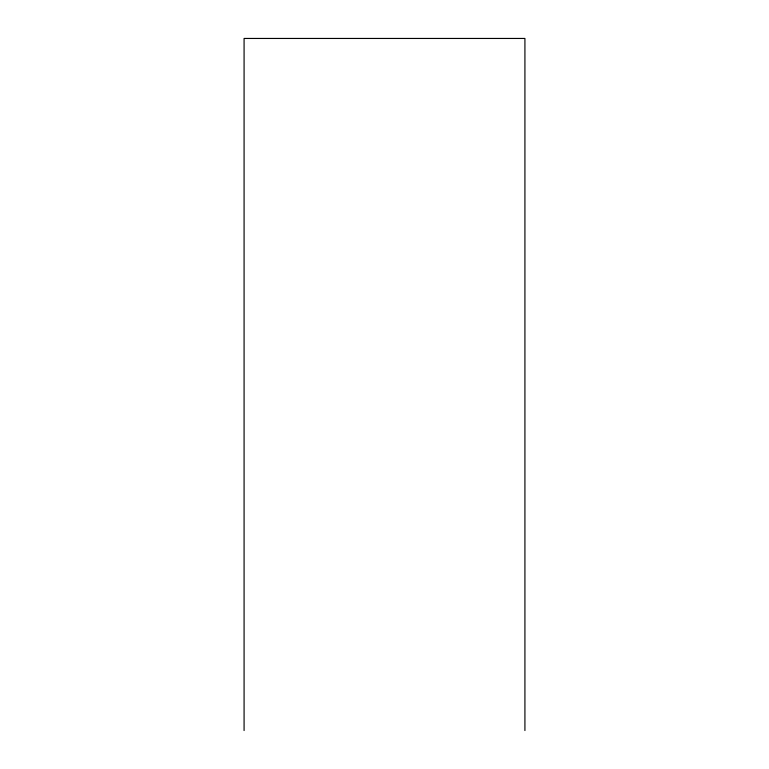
<?xml version="1.0" encoding="UTF-8"?>
<svg xmlns="http://www.w3.org/2000/svg" width="769" height="769" viewBox="0 0 769 769"><rect width="100%" height="100%" fill="white"/><g stroke="black" fill="none" stroke-linecap="round" stroke-linejoin="round"><path stroke-width="1.15" d="M524.919 730.55L524.919 38.45L244.081 38.45L244.081 730.55"/></g></svg>
